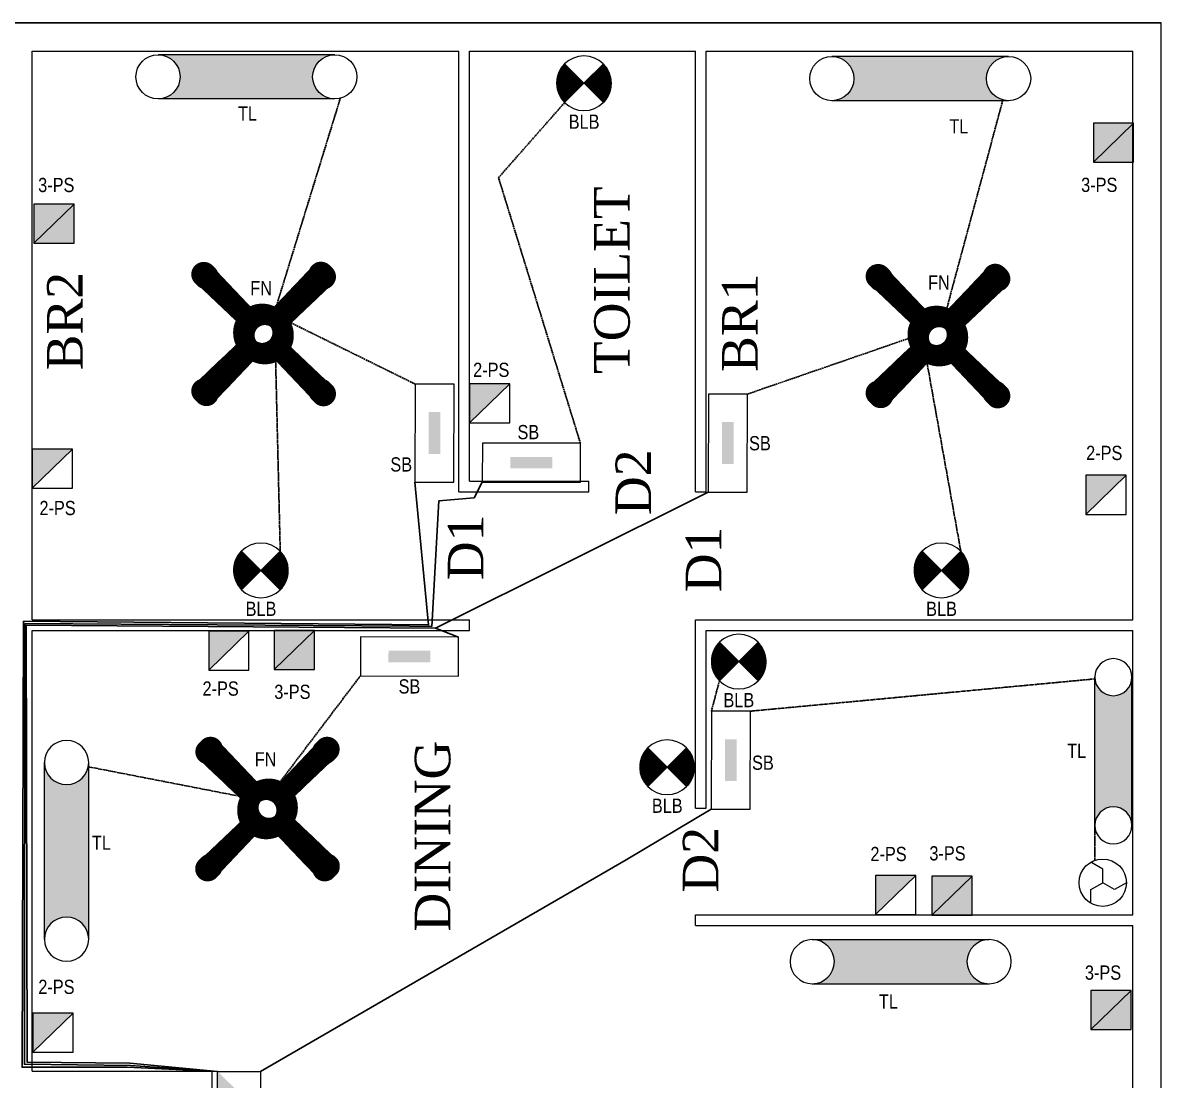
# Model space of a CAD drawing. Header units: inches. Extents: x 633521 to 2450508, y -834496 to 165976.
# Drawn here: x 2440653 to 2448657, y 62311 to 69749 of the extents above; entities that cross this region are included whole.
import ezdxf
from ezdxf.enums import TextEntityAlignment as Align

# ---------------------------------------------------------------- set-up
doc = ezdxf.new("R2010")
doc.units = ezdxf.units.IN
doc.header["$MEASUREMENT"] = 0
doc.linetypes.add('ACAD_ISO0 W100', pattern=[15, 12, -3])
doc.linetypes.add('ACAD_ISO02W100', pattern=[15, 12, -3])
doc.styles.get("Standard").update_dxf_attribs({"font": 'technic_.ttf'})

# ---------------------------------------------------------------- blocks, each defined once
blk = doc.blocks.new('D-LINK')
for p, q in [((4, 1), (-4, 1)), ((4, -1), (-4, -1))]:
    blk.add_line(p, q)
for centre in [(-4, 0), (4, 0)]:
    blk.add_circle(centre, 1)
blk = doc.blocks.new('D-ZIGZAG')
for points in [[(0, 0), (0, 1.44), (1.25, 2.17)], [(-2.5, 0), (-1.25, -0.72), (0, 0)], [(1.25, -2.17), (1.25, -0.72), (0, 0)]]:
    blk.add_lwpolyline(points)
blk = doc.blocks.new('D-LAMP')
for p, q in [((-1.77, -1.77), (1.77, 1.77)), ((-1.77, 1.77), (1.77, -1.77))]:
    blk.add_line(p, q)
blk.add_circle((0, 0), 2.5)
at = {"color": 2}
blk.add_attdef('INDICATOR-LAMP', text='', height=2.5, dxfattribs=at).set_placement((0, 4.69), align=Align.MIDDLE)

msp = doc.modelspace()

# ---------------------------------------------------------------- hatches: boundary and pattern name
at = {"lineweight": 211, "true_color": 0x000000}
h = msp.add_hatch(color=18, dxfattribs=at)
h.dxf.hatch_style = 1
h.paths.add_polyline_path([(2442846.2, 69213.2, -0.414214), (2442690.9, 69368.6, -0.414214), (2442846.2, 69523.9), (2441603.6, 69523.9, -0.414214), (2441759, 69368.6, -0.414214), (2441603.6, 69213.2)])
h = msp.add_hatch(color=18, dxfattribs=at)
h.dxf.hatch_style = 1
h.paths.add_polyline_path([(2441603.6, 69523.9, -0.414214), (2441759, 69368.6, -0.414214), (2441603.6, 69213.2), (2442846.2, 69213.2, -0.414214), (2442690.9, 69368.6, -0.414214), (2442846.2, 69523.9)])
h = msp.add_hatch(color=18, dxfattribs=at)
h.dxf.hatch_style = 1
h.paths.add_polyline_path([(2447583.7, 69200.7, -0.414214), (2447428.4, 69356.1, -0.414214), (2447583.7, 69511.4), (2446341.1, 69511.4, -0.414214), (2446496.5, 69356.1, -0.414214), (2446341.1, 69200.7)])
h = msp.add_hatch(color=18, dxfattribs=at)
h.dxf.hatch_style = 1
h.paths.add_polyline_path([(2446341.1, 69511.4, -0.414214), (2446496.5, 69356.1, -0.414214), (2446341.1, 69200.7), (2447583.7, 69200.7, -0.414214), (2447428.4, 69356.1, -0.414214), (2447583.7, 69511.4)])
at = {"true_color": 0x000000}
h = msp.add_hatch(dxfattribs=at)
h.set_pattern_fill('ANSI31', color=18)
h.set_pattern_definition([(45, (108881.15747, 3913.94604), (-0.088388347648, 0.088388347648), [])])
h.paths.add_polyline_path([(2444462.4, 69187.7), (2444598.4, 69323.7), (2444462.4, 69459.7, 0.198912), (2444406.1, 69323.7, 0.198912)])
h.paths.add_polyline_path([(2444734.4, 69187.7, 0.198912), (2444790.8, 69323.7, 0.198912), (2444734.4, 69459.7), (2444598.4, 69323.7)])
at = {"true_color": 0xed1f24}
h = msp.add_hatch(color=240, dxfattribs=at)
h.dxf.hatch_style = 1
h.paths.add_polyline_path([(2448462.7, 69042.3), (2448179.8, 69042.3), (2448179.8, 68767.9)])
at = {"true_color": 0x642165}
h = msp.add_hatch(color=219, dxfattribs=at)
h.dxf.hatch_style = 1
h.paths.add_polyline_path([(2448462.7, 69042.3), (2448179.8, 68767.9), (2448462.7, 68767.9)])
at = {"true_color": 0x000000}
h = msp.add_hatch(color=18, dxfattribs=at)
h.dxf.hatch_style = 1
h.paths.add_polyline_path([(2448179.8, 68767.9), (2448462.7, 68767.9), (2448462.7, 69042.3)])
at = {"true_color": 0xed1f24}
h = msp.add_hatch(color=240, dxfattribs=at)
h.dxf.hatch_style = 1
h.paths.add_polyline_path([(2441014.7, 68473.3), (2440731.8, 68473.3), (2440731.8, 68198.9)])
at = {"true_color": 0x642165}
h = msp.add_hatch(color=219, dxfattribs=at)
h.dxf.hatch_style = 1
h.paths.add_polyline_path([(2441014.7, 68473.3), (2440731.8, 68198.9), (2441014.7, 68198.9)])
at = {"true_color": 0x000000}
h = msp.add_hatch(color=18, dxfattribs=at)
h.dxf.hatch_style = 1
h.paths.add_polyline_path([(2440731.8, 68198.9), (2441014.7, 68198.9), (2441014.7, 68473.3)])
at = {"lineweight": 211, "ltscale": 2, "true_color": 0x000000}
h = msp.add_hatch(dxfattribs=at)
h.set_pattern_fill('ANSI31', color=18, scale=1.161713)
h.set_pattern_definition([(45, (2437733.01984, 31122.81974), (-0.1026819143, 0.1026819143), [])])
h.paths.add_polyline_path([(2442678.5, 68004.8, -1.517242), (2442788.7, 67891.2), (2442523.8, 67639.9), (2442502.2, 67628.5), (2442486.3, 67630.8), (2442449.9, 67655.8), (2442401.1, 67606.9, 0.046825), (2442391.4, 67616.5), (2442442.6, 67667.7), (2442431.2, 67679.1), (2442418.1, 67699), (2442415.3, 67715.4), (2442427.2, 67739.9)])
h.paths.add_polyline_path([(2441903.7, 67889.8, -1.517242), (2442013.9, 68003.4), (2442265.2, 67738.5), (2442276.5, 67716.9), (2442274.3, 67701), (2442249.3, 67664.7), (2442298.1, 67615.8, 0.046825), (2442288.5, 67606.1), (2442237.3, 67657.3), (2442226, 67645.9), (2442206.1, 67632.9), (2442189.6, 67630), (2442165.2, 67642)])
h.paths.add_polyline_path([(2442427.2, 67379.9), (2442413.8, 67402.8), (2442416.1, 67418.8), (2442441.1, 67455.1), (2442392.2, 67504, 0.046825), (2442401.8, 67513.7), (2442453, 67462.5), (2442464.4, 67473.9), (2442484.2, 67486.9), (2442500.7, 67489.8), (2442523.8, 67479.9), (2442788.7, 67228.6, -1.517242), (2442678.5, 67115)])
h.paths.add_polyline_path([(2442165.2, 67477.8), (2442188.1, 67491.3), (2442204, 67489), (2442240.4, 67464), (2442289.2, 67512.8, 0.046825), (2442299, 67503.3), (2442247.8, 67452.1), (2442259.1, 67440.7), (2442272.2, 67420.8), (2442275, 67404.3), (2442265.2, 67381.2), (2442013.9, 67116.3, -1.517242), (2441903.7, 67230)])
h.paths.add_polyline_path([(2442260.1, 67375.9), (2442265.2, 67381.2), (2442275, 67404.3), (2442272.2, 67420.8), (2442259.1, 67440.7), (2442247.8, 67452.1), (2442299, 67503.3, 0.360399), (2442392.2, 67504), (2442441.1, 67455.1), (2442416.1, 67418.8), (2442413.8, 67402.8), (2442427.2, 67379.9), (2442430.8, 67376.2, -0.220758)])
h.paths.add_polyline_path([(2442274.3, 67701), (2442276.5, 67716.9), (2442265.2, 67738.5), (2442260.1, 67743.9, -0.220758), (2442430.8, 67743.6), (2442427.2, 67739.9), (2442415.3, 67715.4), (2442418.1, 67699), (2442431.2, 67679.1), (2442442.6, 67667.7), (2442391.4, 67616.5, 0.360399), (2442298.1, 67615.8), (2442249.3, 67664.7)])
h.paths.add_polyline_path([(2442401.1, 67606.9), (2442449.9, 67655.8), (2442486.3, 67630.8), (2442502.2, 67628.5), (2442523.8, 67639.9), (2442529.1, 67644.9, -0.219974), (2442529.1, 67474.8), (2442523.8, 67479.9), (2442500.7, 67489.8), (2442484.2, 67486.9), (2442464.4, 67473.9), (2442453, 67462.5), (2442401.8, 67513.7, 0.17276), (2442418.2, 67559.9, 0.176641)])
h.paths.add_polyline_path([(2442161.4, 67645.5), (2442165.2, 67642), (2442189.6, 67630), (2442206.1, 67632.9), (2442226, 67645.9), (2442237.3, 67657.3), (2442288.5, 67606.1, 0.17276), (2442272.1, 67559.9, 0.176641), (2442289.2, 67512.8), (2442240.4, 67464), (2442204, 67489), (2442188.1, 67491.3), (2442165.2, 67477.8), (2442161.4, 67474.3, -0.221537)])
h = msp.add_hatch(dxfattribs=at)
h.set_pattern_fill('ANSI31', color=18, scale=1.161713)
h.set_pattern_definition([(45, (2432992.01984, 31108.31974), (-0.1026819143, 0.1026819143), [])])
h.paths.add_polyline_path([(2447419.5, 67990.3, -1.517242), (2447529.7, 67876.7), (2447264.8, 67625.4), (2447243.2, 67614), (2447227.3, 67616.3), (2447190.9, 67641.3), (2447142.1, 67592.4, 0.046825), (2447132.4, 67602), (2447183.6, 67653.2), (2447172.2, 67664.6), (2447159.1, 67684.5), (2447156.3, 67700.9), (2447168.2, 67725.4)])
h.paths.add_polyline_path([(2446644.7, 67875.3, -1.517242), (2446754.9, 67988.9), (2447006.2, 67724), (2447017.5, 67702.4), (2447015.3, 67686.5), (2446990.3, 67650.2), (2447039.1, 67601.3, 0.046825), (2447029.5, 67591.6), (2446978.3, 67642.8), (2446967, 67631.4), (2446947.1, 67618.4), (2446930.6, 67615.5), (2446906.2, 67627.5)])
h.paths.add_polyline_path([(2447168.2, 67365.4), (2447154.8, 67388.3), (2447157.1, 67404.3), (2447182.1, 67440.6), (2447133.2, 67489.5, 0.046825), (2447142.8, 67499.2), (2447194, 67448), (2447205.4, 67459.4), (2447225.2, 67472.4), (2447241.7, 67475.3), (2447264.8, 67465.4), (2447529.7, 67214.1, -1.517242), (2447419.5, 67100.5)])
h.paths.add_polyline_path([(2446906.2, 67463.3), (2446929.1, 67476.8), (2446945, 67474.5), (2446981.4, 67449.5), (2447030.2, 67498.3, 0.046825), (2447040, 67488.8), (2446988.8, 67437.6), (2447000.1, 67426.2), (2447013.2, 67406.3), (2447016, 67389.8), (2447006.2, 67366.7), (2446754.9, 67101.8, -1.517242), (2446644.7, 67215.5)])
h.paths.add_polyline_path([(2447001.1, 67361.4), (2447006.2, 67366.7), (2447016, 67389.8), (2447013.2, 67406.3), (2447000.1, 67426.2), (2446988.8, 67437.6), (2447040, 67488.8, 0.360399), (2447133.2, 67489.5), (2447182.1, 67440.6), (2447157.1, 67404.3), (2447154.8, 67388.3), (2447168.2, 67365.4), (2447171.8, 67361.7, -0.220758)])
h.paths.add_polyline_path([(2447015.3, 67686.5), (2447017.5, 67702.4), (2447006.2, 67724), (2447001.1, 67729.4, -0.220758), (2447171.8, 67729.1), (2447168.2, 67725.4), (2447156.3, 67700.9), (2447159.1, 67684.5), (2447172.2, 67664.6), (2447183.6, 67653.2), (2447132.4, 67602, 0.360399), (2447039.1, 67601.3), (2446990.3, 67650.2)])
h.paths.add_polyline_path([(2447142.1, 67592.4), (2447190.9, 67641.3), (2447227.3, 67616.3), (2447243.2, 67614), (2447264.8, 67625.4), (2447270.1, 67630.4, -0.219974), (2447270.1, 67460.3), (2447264.8, 67465.4), (2447241.7, 67475.3), (2447225.2, 67472.4), (2447205.4, 67459.4), (2447194, 67448), (2447142.8, 67499.2, 0.17276), (2447159.2, 67545.4, 0.176641)])
h.paths.add_polyline_path([(2446902.4, 67631), (2446906.2, 67627.5), (2446930.6, 67615.5), (2446947.1, 67618.4), (2446967, 67631.4), (2446978.3, 67642.8), (2447029.5, 67591.6, 0.17276), (2447013.1, 67545.4, 0.176641), (2447030.2, 67498.3), (2446981.4, 67449.5), (2446945, 67474.5), (2446929.1, 67476.8), (2446906.2, 67463.3), (2446902.4, 67459.8, -0.221537)])
at = {"true_color": 0xed1f24}
h = msp.add_hatch(color=240, dxfattribs=at)
h.dxf.hatch_style = 1
h.paths.add_polyline_path([(2444077.1, 67209.3), (2443794.1, 67209.3), (2443794.1, 66934.8)])
at = {"true_color": 0x000000}
h = msp.add_hatch(color=18, dxfattribs=at)
h.dxf.hatch_style = 1
h.paths.add_polyline_path([(2443507.1, 67010.3), (2443506.5, 66716.1), (2443587.4, 66715.9), (2443588, 67010.2)])
h = msp.add_hatch(color=18, dxfattribs=at)
h.dxf.hatch_style = 1
h.paths.add_polyline_path([(2445569.4, 66939.9), (2445568.9, 66645.7), (2445649.8, 66645.5), (2445650.4, 66939.8)])
at = {"true_color": 0xed1f24}
h = msp.add_hatch(color=240, dxfattribs=at)
h.dxf.hatch_style = 1
h.paths.add_polyline_path([(2441002.1, 66749.8), (2440719.1, 66749.8), (2440719.1, 66475.3)])
at = {"true_color": 0x000000}
h = msp.add_hatch(color=18, dxfattribs=at)
h.dxf.hatch_style = 1
h.paths.add_polyline_path([(2444375.6, 66694.7), (2444081.4, 66695.2), (2444081.2, 66614.3), (2444375.5, 66613.8)])
at = {"true_color": 0xed1f24}
h = msp.add_hatch(color=240, dxfattribs=at)
h.dxf.hatch_style = 1
h.paths.add_polyline_path([(2448409.2, 66565.8), (2448126.3, 66565.8), (2448126.3, 66291.3)])
at = {"true_color": 0x000000}
h = msp.add_hatch(dxfattribs=at)
h.set_pattern_fill('ANSI31', color=18)
h.set_pattern_definition([(45, (106609.65747, 487.44604), (-0.088388347648, 0.088388347648), [])])
h.paths.add_polyline_path([(2442190.9, 65761.2), (2442326.9, 65897.2), (2442190.9, 66033.2, 0.198912), (2442134.6, 65897.2, 0.198912)])
h.paths.add_polyline_path([(2442462.9, 65761.2, 0.198912), (2442519.3, 65897.2, 0.198912), (2442462.9, 66033.2), (2442326.9, 65897.2)])
h = msp.add_hatch(dxfattribs=at)
h.set_pattern_fill('ANSI31', color=18)
h.set_pattern_definition([(45, (111394.15747, 487.44604), (-0.088388347648, 0.088388347648), [])])
h.paths.add_polyline_path([(2446975.4, 65761.2), (2447111.4, 65897.2), (2446975.4, 66033.2, 0.198912), (2446919.1, 65897.2, 0.198912)])
h.paths.add_polyline_path([(2447247.4, 65761.2, 0.198912), (2447303.8, 65897.2, 0.198912), (2447247.4, 66033.2), (2447111.4, 65897.2)])
at = {"true_color": 0xed1f24}
h = msp.add_hatch(color=240, dxfattribs=at)
h.dxf.hatch_style = 1
h.paths.add_polyline_path([(2442703.7, 65474), (2442420.8, 65474), (2442420.8, 65199.6)])
at = {"true_color": 0x642165}
h = msp.add_hatch(color=219, dxfattribs=at)
h.dxf.hatch_style = 1
h.paths.add_polyline_path([(2442703.7, 65474), (2442420.8, 65199.6), (2442703.7, 65199.6)])
at = {"true_color": 0x000000}
h = msp.add_hatch(color=18, dxfattribs=at)
h.dxf.hatch_style = 1
h.paths.add_polyline_path([(2442420.8, 65199.6), (2442703.7, 65199.6), (2442703.7, 65474)])
at = {"true_color": 0xed1f24}
h = msp.add_hatch(color=240, dxfattribs=at)
h.dxf.hatch_style = 1
h.paths.add_polyline_path([(2442242.8, 65470.6), (2441959.8, 65470.6), (2441959.8, 65196.1)])
at = {"true_color": 0x000000}
h = msp.add_hatch(dxfattribs=at)
h.set_pattern_fill('ANSI31', color=18)
h.set_pattern_definition([(45, (109969.1025, -154.4232), (-0.088388347648, 0.088388347648), [])])
h.paths.add_polyline_path([(2445550.4, 65119.3), (2445686.4, 65255.3), (2445550.4, 65391.3, 0.198912), (2445494.1, 65255.3, 0.198912)])
h.paths.add_polyline_path([(2445822.4, 65119.3, 0.198912), (2445878.7, 65255.3, 0.198912), (2445822.4, 65391.3), (2445686.4, 65255.3)])
h = msp.add_hatch(color=18, dxfattribs=at)
h.dxf.hatch_style = 1
h.paths.add_polyline_path([(2443518.3, 65331.8), (2443224.1, 65332.4), (2443223.9, 65251.4), (2443518.2, 65250.9)])
at = {"lineweight": 211, "true_color": 0x000000}
h = msp.add_hatch(color=18, dxfattribs=at)
h.dxf.hatch_style = 1
h.paths.add_polyline_path([(2448450.6, 65146.1, -1), (2448189.9, 65146.1), (2448189.9, 64103.5, -1), (2448450.6, 64103.5)])
h = msp.add_hatch(color=18, dxfattribs=at)
h.dxf.hatch_style = 1
h.paths.add_polyline_path([(2448450.6, 65146.1, -1), (2448189.9, 65146.1), (2448189.9, 64103.5, -1), (2448450.6, 64103.5)])
at = {"lineweight": 211, "ltscale": 2, "true_color": 0x000000}
h = msp.add_hatch(dxfattribs=at)
h.set_pattern_fill('ANSI31', color=18, scale=1.161713, angle=90)
h.set_pattern_definition([(135, (2475501.7818, 62859.20662), (-0.1026819143, -0.1026819143), [])])
h.paths.add_polyline_path([(2442818.4, 63885.9, -1.517242), (2442704.8, 63775.7), (2442453.5, 64040.6), (2442442.1, 64062.2), (2442444.4, 64078.1), (2442469.4, 64114.5), (2442420.5, 64163.3, 0.046825), (2442430.1, 64173), (2442481.3, 64121.8), (2442492.7, 64133.2), (2442512.6, 64146.3), (2442529.1, 64149.1), (2442553.5, 64137.2)])
h.paths.add_polyline_path([(2442703.4, 64660.7, -1.517242), (2442817, 64550.5), (2442552.1, 64299.2), (2442530.6, 64287.9), (2442514.6, 64290.1), (2442478.3, 64315.1), (2442429.4, 64266.3, 0.046825), (2442419.7, 64275.9), (2442470.9, 64327.1), (2442459.5, 64338.4), (2442446.5, 64358.3), (2442443.6, 64374.8), (2442455.6, 64399.2)])
h.paths.add_polyline_path([(2442193.5, 64137.2), (2442216.5, 64150.6), (2442232.4, 64148.3), (2442268.7, 64123.3), (2442317.6, 64172.2, 0.046825), (2442327.3, 64162.6), (2442276.1, 64111.4), (2442287.5, 64100), (2442300.5, 64080.2), (2442303.4, 64063.7), (2442293.5, 64040.6), (2442042.2, 63775.7, -1.517242), (2441928.6, 63885.9)])
h.paths.add_polyline_path([(2442291.4, 64399.2), (2442304.9, 64376.3), (2442302.6, 64360.4), (2442277.6, 64324), (2442326.5, 64275.2, 0.046825), (2442316.9, 64265.4), (2442265.7, 64316.6), (2442254.3, 64305.3), (2442234.4, 64292.2), (2442218, 64289.4), (2442194.9, 64299.2), (2441930, 64550.5, -1.517242), (2442043.6, 64660.7)])
h.paths.add_polyline_path([(2442189.5, 64304.3), (2442194.9, 64299.2), (2442218, 64289.4), (2442234.4, 64292.2), (2442254.3, 64305.3), (2442265.7, 64316.6), (2442316.9, 64265.4, 0.360399), (2442317.6, 64172.2), (2442268.7, 64123.3), (2442232.4, 64148.3), (2442216.5, 64150.6), (2442193.5, 64137.2), (2442189.8, 64133.6, -0.220758)])
h.paths.add_polyline_path([(2442514.6, 64290.1), (2442530.6, 64287.9), (2442552.1, 64299.2), (2442557.5, 64304.3, -0.220758), (2442557.2, 64133.6), (2442553.5, 64137.2), (2442529.1, 64149.1), (2442512.6, 64146.3), (2442492.7, 64133.2), (2442481.3, 64121.8), (2442430.1, 64173, 0.360399), (2442429.4, 64266.3), (2442478.3, 64315.1)])
h.paths.add_polyline_path([(2442420.5, 64163.3), (2442469.4, 64114.5), (2442444.4, 64078.1), (2442442.1, 64062.2), (2442453.5, 64040.6), (2442458.6, 64035.3, -0.219974), (2442288.5, 64035.3), (2442293.5, 64040.6), (2442303.4, 64063.7), (2442300.5, 64080.2), (2442287.5, 64100), (2442276.1, 64111.4), (2442327.3, 64162.6, 0.17276), (2442373.5, 64146.1, 0.176641)])
h.paths.add_polyline_path([(2442459.1, 64402.9), (2442455.6, 64399.2), (2442443.6, 64374.8), (2442446.5, 64358.3), (2442459.5, 64338.4), (2442470.9, 64327.1), (2442419.7, 64275.9, 0.17276), (2442373.5, 64292.3, 0.176641), (2442326.5, 64275.2), (2442277.6, 64324), (2442302.6, 64360.4), (2442304.9, 64376.3), (2442291.4, 64399.2), (2442287.9, 64402.9, -0.221537)])
at = {"true_color": 0x000000}
h = msp.add_hatch(color=18, dxfattribs=at)
h.dxf.hatch_style = 1
h.paths.add_polyline_path([(2445590.4, 64709.5), (2445589.8, 64415.2), (2445670.8, 64415.1), (2445671.3, 64709.4)])
h = msp.add_hatch(dxfattribs=at)
h.set_pattern_fill('ANSI31', color=18)
h.set_pattern_definition([(45, (109465.65747, -897.55396), (-0.088388347648, 0.088388347648), [])])
h.paths.add_polyline_path([(2445046.9, 64376.2), (2445182.9, 64512.2), (2445046.9, 64648.2, 0.198912), (2444990.6, 64512.2, 0.198912)])
h.paths.add_polyline_path([(2445318.9, 64376.2, 0.198912), (2445375.3, 64512.2, 0.198912), (2445318.9, 64648.2), (2445182.9, 64512.2)])
at = {"lineweight": 211, "true_color": 0x000000}
h = msp.add_hatch(color=18, dxfattribs=at)
h.dxf.hatch_style = 1
h.paths.add_polyline_path([(2441116.4, 64545.4, -1), (2440805.8, 64545.4), (2440805.8, 63302.7, -1), (2441116.4, 63302.7)])
h = msp.add_hatch(color=18, dxfattribs=at)
h.dxf.hatch_style = 1
h.paths.add_polyline_path([(2440805.8, 63302.7, -1), (2441116.4, 63302.7), (2441116.4, 64545.4, -1), (2440805.8, 64545.4)])
at = {"true_color": 0xed1f24}
h = msp.add_hatch(color=240, dxfattribs=at)
h.dxf.hatch_style = 1
h.paths.add_polyline_path([(2446930.8, 63752.1), (2446647.8, 63752.1), (2446647.8, 63477.6)])
h = msp.add_hatch(color=240, dxfattribs=at)
h.dxf.hatch_style = 1
h.paths.add_polyline_path([(2447326.7, 63747.3), (2447043.8, 63747.3), (2447043.8, 63472.9)])
at = {"true_color": 0x642165}
h = msp.add_hatch(color=219, dxfattribs=at)
h.dxf.hatch_style = 1
h.paths.add_polyline_path([(2447326.7, 63747.3), (2447043.8, 63472.9), (2447326.7, 63472.9)])
at = {"true_color": 0x000000}
h = msp.add_hatch(color=18, dxfattribs=at)
h.dxf.hatch_style = 1
h.paths.add_polyline_path([(2447043.8, 63472.9), (2447326.7, 63472.9), (2447326.7, 63747.3)])
at = {"lineweight": 211, "true_color": 0x000000}
h = msp.add_hatch(color=18, dxfattribs=at)
h.dxf.hatch_style = 1
h.paths.add_polyline_path([(2447446.1, 62989.5, -0.414214), (2447290.8, 63144.9, -0.414214), (2447446.1, 63300.2), (2446203.5, 63300.2, -0.414214), (2446358.8, 63144.9, -0.414214), (2446203.5, 62989.5)])
h = msp.add_hatch(color=18, dxfattribs=at)
h.dxf.hatch_style = 1
h.paths.add_polyline_path([(2446203.5, 63300.2, -0.414214), (2446358.8, 63144.9, -0.414214), (2446203.5, 62989.5), (2447446.1, 62989.5, -0.414214), (2447290.8, 63144.9, -0.414214), (2447446.1, 63300.2)])
at = {"true_color": 0xed1f24}
h = msp.add_hatch(color=240, dxfattribs=at)
h.dxf.hatch_style = 1
h.paths.add_polyline_path([(2448445.7, 62941.8), (2448162.8, 62941.8), (2448162.8, 62667.4)])
at = {"true_color": 0x642165}
h = msp.add_hatch(color=219, dxfattribs=at)
h.dxf.hatch_style = 1
h.paths.add_polyline_path([(2448445.7, 62941.8), (2448162.8, 62667.4), (2448445.7, 62667.4)])
at = {"true_color": 0x000000}
h = msp.add_hatch(color=18, dxfattribs=at)
h.dxf.hatch_style = 1
h.paths.add_polyline_path([(2448162.8, 62667.4), (2448445.7, 62667.4), (2448445.7, 62941.8)])
at = {"true_color": 0xed1f24}
h = msp.add_hatch(color=240, dxfattribs=at)
h.dxf.hatch_style = 1
h.paths.add_polyline_path([(2441006.3, 62783.6), (2440723.3, 62783.6), (2440723.3, 62509.1)])
at = {"true_color": 0x000000}
h = msp.add_hatch(color=18, dxfattribs=at)
h.dxf.hatch_style = 1
h.paths.add_polyline_path([(2442022.1, 61618.3), (2442323.3, 61323.8), (2442323.3, 62078), (2442022.1, 62372.5)])

# ---------------------------------------------------------------- linework, layer by layer
at = {"color": 18, "true_color": 0x000000}
for p, q in [((2432656.6, 69749), (2448656.6, 69749)), ((2448656.6, 69749), (2432656.6, 69749)), ((2448656.6, 54749), (2448656.6, 69749)), ((2440719.1, 69549), (2443719.1, 69549)), ((2440719.1, 65549), (2440719.1, 69549)), ((2443719.1, 66449), (2443719.1, 69549)), ((2443794.1, 69549), (2445381.6, 69549)), ((2443794.1, 66524), (2443794.1, 69549)), ((2445381.6, 66449), (2445381.6, 69549)), ((2445456.6, 69549), (2448456.6, 69549)), ((2445456.6, 66449), (2445456.6, 69549)), ((2448456.6, 65549), (2448456.6, 69549)), ((2448462.7, 69042.3), (2448179.8, 68767.9)), ((2441014.7, 68473.3), (2440731.8, 68198.9)), ((2444077.1, 67209.3), (2443794.1, 66934.8)), ((2441002.1, 66749.8), (2440719.1, 66475.3)), ((2443794.1, 66524), (2444631.6, 66524)), ((2444631.6, 66449), (2444631.6, 66524)), ((2448409.2, 66565.8), (2448126.3, 66291.3)), ((2443719.1, 66449), (2444631.6, 66449)), ((2445381.6, 66449), (2445456.6, 66449)), ((2440719.1, 65549), (2443794.1, 65549)), ((2440719.1, 65474), (2443794.1, 65474)), ((2440719.1, 62374), (2440719.1, 65474)), ((2442703.7, 65474), (2442420.8, 65199.6)), ((2443794.1, 65474), (2443794.1, 65549)), ((2445381.6, 65549), (2448456.6, 65549)), ((2445381.6, 64224), (2445381.6, 65549)), ((2445456.6, 65474), (2448456.6, 65474)), ((2445456.6, 64224), (2445456.6, 65474)), ((2448456.6, 63474), (2448456.6, 65474)), ((2442242.8, 65470.6), (2441959.8, 65196.1)), ((2445381.6, 64224), (2445456.6, 64224)), ((2446930.8, 63752.1), (2446647.8, 63477.6)), ((2447326.7, 63747.3), (2447043.8, 63472.9)), ((2445381.6, 63474), (2448456.6, 63474)), ((2445381.6, 63399), (2445381.6, 63474)), ((2445381.6, 63399), (2448456.6, 63399)), ((2448456.6, 59724), (2448456.6, 63399)), ((2448445.7, 62941.8), (2448162.8, 62667.4)), ((2441006.3, 62783.6), (2440723.3, 62509.1)), ((2440719.1, 62374), (2441981.6, 62374)), ((2441981.6, 62374), (2441981.6, 60724))]:
    msp.add_line(p, q, dxfattribs=at)
at = {"color": 152, "linetype": 'ACAD_ISO02W100', "lineweight": 30, "true_color": 0x2776bb}
msp.add_line((2442433, 67747), (2442885.5, 69218.3), dxfattribs=at)
at = {"color": 152, "linetype": 'ACAD_ISO0 W100', "lineweight": 30, "true_color": 0x2776bb}
for points in [[(2444573.3, 66791), (2443997.6, 68659.4), (2444462.4, 69187.7)], [(2447149, 67739.4), (2447543.4, 69206.1)], [(2445747.4, 67137.1), (2446878.9, 67527.9)], [(2447006.1, 67379.6), (2447247.4, 66033.2)], [(2443026.2, 65155.1), (2442446.5, 64388.5)], [(2445494.1, 64907.2), (2445550.4, 65119.3)], [(2445768.4, 64906.7), (2448190.5, 65133.9)], [(2442166.6, 64310.6), (2441113.6, 64515.7)], [(2448189.9, 64103.5), (2448189.9, 63857.5)]]:
    msp.add_lwpolyline(points, dxfattribs=at)
at = {"color": 18, "true_color": 0x000000}
for points in [[(2448462.7, 69042.3), (2448179.8, 69042.3), (2448179.8, 68767.9), (2448462.7, 68767.9)], [(2441014.7, 68473.3), (2440731.8, 68473.3), (2440731.8, 68198.9), (2441014.7, 68198.9)], [(2443410.7, 67208), (2443409.4, 66518.7), (2443683.8, 66518.2), (2443685.1, 67207.5)], [(2444077.1, 67209.3), (2443794.1, 67209.3), (2443794.1, 66934.8), (2444077.1, 66934.8)], [(2445473.1, 67137.6), (2445471.8, 66448.4), (2445746.1, 66447.8), (2445747.4, 67137.1)], [(2444573.3, 66791), (2443884.1, 66792.3), (2443883.6, 66518), (2444572.8, 66516.7)], [(2441002.1, 66749.8), (2440719.1, 66749.8), (2440719.1, 66475.3), (2441002.1, 66475.3)], [(2448409.2, 66565.8), (2448126.3, 66565.8), (2448126.3, 66291.3), (2448409.2, 66291.3)], [(2442703.7, 65474), (2442420.8, 65474), (2442420.8, 65199.6), (2442703.7, 65199.6)], [(2442242.8, 65470.6), (2441959.8, 65470.6), (2441959.8, 65196.1), (2442242.8, 65196.1)], [(2443716, 65428.1), (2443026.8, 65429.4), (2443026.2, 65155.1), (2443715.5, 65153.8)], [(2445494.1, 64907.2), (2445492.7, 64217.9), (2445767.1, 64217.4), (2445768.4, 64906.7)], [(2446930.8, 63752.1), (2446647.8, 63752.1), (2446647.8, 63477.6), (2446930.8, 63477.6)], [(2447326.7, 63747.3), (2447043.8, 63747.3), (2447043.8, 63472.9), (2447326.7, 63472.9)], [(2448445.7, 62941.8), (2448162.8, 62941.8), (2448162.8, 62667.4), (2448445.7, 62667.4)], [(2441006.3, 62783.6), (2440723.3, 62783.6), (2440723.3, 62509.1), (2441006.3, 62509.1)], [(2442022.1, 62372.5), (2442323.3, 62372.5), (2442323.3, 61315), (2442022.1, 61315)]]:
    msp.add_lwpolyline(points, close=True, dxfattribs=at)
at = {"color": 152, "linetype": 'ACAD_ISO02W100', "lineweight": 30, "true_color": 0x2776bb}
for points in [[(2443410.7, 67208), (2442526.2, 67644.3)], [(2442430.5, 67373.2), (2442462.9, 66033.2)]]:
    msp.add_lwpolyline(points, dxfattribs=at)
at = {"color": 240, "lineweight": 30, "true_color": 0xed1f24}
for points in [[(2443409.4, 66518.7), (2443505.4, 65514), (2440658.3, 65539.6), (2440658.3, 65539.6), (2440647.7, 62402.3), (2441386, 62402.3), (2442022.1, 62372.5)], [(2443883.6, 66518), (2443825.6, 66408.3), (2443578.2, 66386.3)], [(2445471.8, 66448.4), (2443554.2, 65489.7), (2440675.6, 65511.6), (2440683.3, 62439.1), (2441405.4, 62430.9), (2442022.1, 62372.5)], [(2443578.2, 66386.3), (2443528.2, 65502.9), (2443372.4, 65505)], [(2440667.9, 65524.6), (2440665, 62422.8), (2441410.2, 62415.5), (2442022.1, 62372.5)], [(2443372.4, 65505), (2440667.9, 65524.6)], [(2443716, 65428.1), (2443554.2, 65489.7)], [(2445492.7, 64217.9), (2444895.2, 63861.9), (2442323.3, 62372.5)]]:
    msp.add_lwpolyline(points, dxfattribs=at)
at = {"color": 18, "true_color": 0x000000}
msp.add_circle((2448245.3, 63700.2), 166.7, dxfattribs=at)

# ---------------------------------------------------------------- block references
for name, p, xscale, yscale, zscale in [('D-LINK', (2442224.9, 69368.6), 155.3265515730612, 155.3265515730612, 155.3265515730612), ('D-LAMP', (2444598.4, 69323.7), -76.93321779330162, 76.93321779330162, 76.93321779330162), ('D-LINK', (2446962.4, 69356.1), 155.3265515730612, 155.3265515730612, 155.3265515730612), ('D-LAMP', (2442326.9, 65897.2), -76.93321779330162, 76.93321779330162, 76.93321779330162), ('D-LAMP', (2447111.4, 65897.2), -76.93321779330162, 76.93321779330162, 76.93321779330162), ('D-LAMP', (2445686.4, 65255.3), -76.93321779330162, 76.93321779330162, 76.93321779330162), ('D-LAMP', (2445182.9, 64512.2), -76.93321779330162, 76.93321779330162, 76.93321779330162), ('D-ZIGZAG', (2448245.3, 63700.2), -66.66848819812472, 66.66848819812472, 66.66848819812472), ('D-LINK', (2446824.8, 63144.9), -155.3265515730612, 155.3265515730612, 155.3265515730612)]:
    msp.add_blockref(name, p, dxfattribs=dict(at, xscale=xscale, yscale=yscale, zscale=zscale))
for p, xscale, yscale, zscale, rotation in [((2448320.2, 64624.8), -130.3173050672861, 130.3173050672861, 130.3173050672861, 90), ((2440961.1, 63924), -155.3265515730612, 155.3265515730612, 155.3265515730612, 90.00000000007387)]:
    msp.add_blockref('D-LINK', p, dxfattribs=dict(at, xscale=xscale, yscale=yscale, zscale=zscale, rotation=rotation))

# ---------------------------------------------------------------- texts
at = {"color": 18, "true_color": 0x000000, "char_height": 100, "attachment_point": 1}
for s, width, insert in [('{\\C256;TL}', 4737.5, (2442165.7, 69161.2)), ('{\\C7;BLB}', 425.5, (2444490.9, 69103.2)), ('{\\C256;TL}', 4737.5, (2447166.9, 69070.3)), ('{\\C256;3-PS}', 4737.5, (2440761.1, 68658)), ('{\\C256;3-PS}', 4737.5, (2448093.6, 68659)), ('{\\C256;FN}', 4737.5, (2447017.6, 67971.9)), ('{\\C256;FN}', 4737.5, (2442252.1, 67932.9)), ('{\\C256;2-PS}', 4737.5, (2443819.1, 67357.8)), ('{\\C256;SB}', 4737.5, (2444130.9, 66919.7)), ('{\\C256;SB}', 4737.5, (2445759, 66841.6)), ('{\\C256;2-PS}', 4737.5, (2448128.6, 66773.3)), ('{\\C256;SB}', 4737.5, (2443237.1, 66692.4)), ('{\\C256;2-PS}', 4737.5, (2440770.1, 66385.8)), ('{\\C7;BLB}', 425.5, (2442219.4, 65676.7)), ('{\\C7;BLB}', 425.5, (2447003.9, 65676.7)), ('{\\C256;2-PS}', 4737.5, (2441916.6, 65115.8)), ('{\\C256;3-PS}', 4737.5, (2442421.1, 65093)), ('{\\C256;SB}', 4737.5, (2443294.9, 65131.1)), ('{\\C7;BLB}', 425.5, (2445578.8, 65034.8)), ('{\\C256;TL}', 4737.5, (2447995.2, 64678.3)), ('{\\C256;FN}', 4737.5, (2442283.6, 64617.9)), ('{\\C256;SB}', 4737.5, (2445780.1, 64594.3)), ('{\\C7;BLB}', 425.5, (2445075.4, 64291.7)), ('{\\C256;TL}', 4737.5, (2441139, 64031.6)), ('{\\C256;2-PS}', 4737.5, (2446612.1, 63952.3)), ('{\\C256;3-PS}', 4737.5, (2447026.6, 63957)), ('{\\C256;3-PS}', 4737.5, (2448120.1, 63118)), ('{\\C256;2-PS}', 4737.5, (2440762.1, 63017.8)), ('{\\C256;TL}', 4737.5, (2446671.7, 62915.1))]:
    msp.add_mtext_dynamic_manual_height_columns(s, width=width, gutter_width=1250, heights=[0], dxfattribs=dict(at, insert=insert))
at = {"color": 18, "true_color": 0x000000, "char_height": 250, "width": 2657.208, "attachment_point": 1, "rotation": 90.00709}
for s, insert in [('{\\fTimes New Roman|b0|i0|c0|p18;TOILET}', (2444669.8, 67277.7)), ('{\\fTimes New Roman|b0|i0|c0|p18;BR2}', (2440823.4, 67304)), ('{\\fTimes New Roman|b0|i0|c0|p18;BR1}', (2445569.1, 67292.7)), ('{\\fTimes New Roman|b0|i0|c0|p18;D2}', (2444819.8, 66286)), ('{\\fTimes New Roman|b0|i0|c0|p18;D1}', (2443641, 65827.9)), ('{\\fTimes New Roman|b0|i0|c0|p18;D1}', (2445313.8, 65743.3)), ('{\\fTimes New Roman|b0|i0|c0|p18;DINING}', (2443408.8, 63356.6)), ('{\\fTimes New Roman|b0|i0|c0|p18;D2}', (2445293, 63631.1))]:
    msp.add_mtext(s, dxfattribs=dict(at, insert=insert))

doc.saveas('drawing.dxf')
